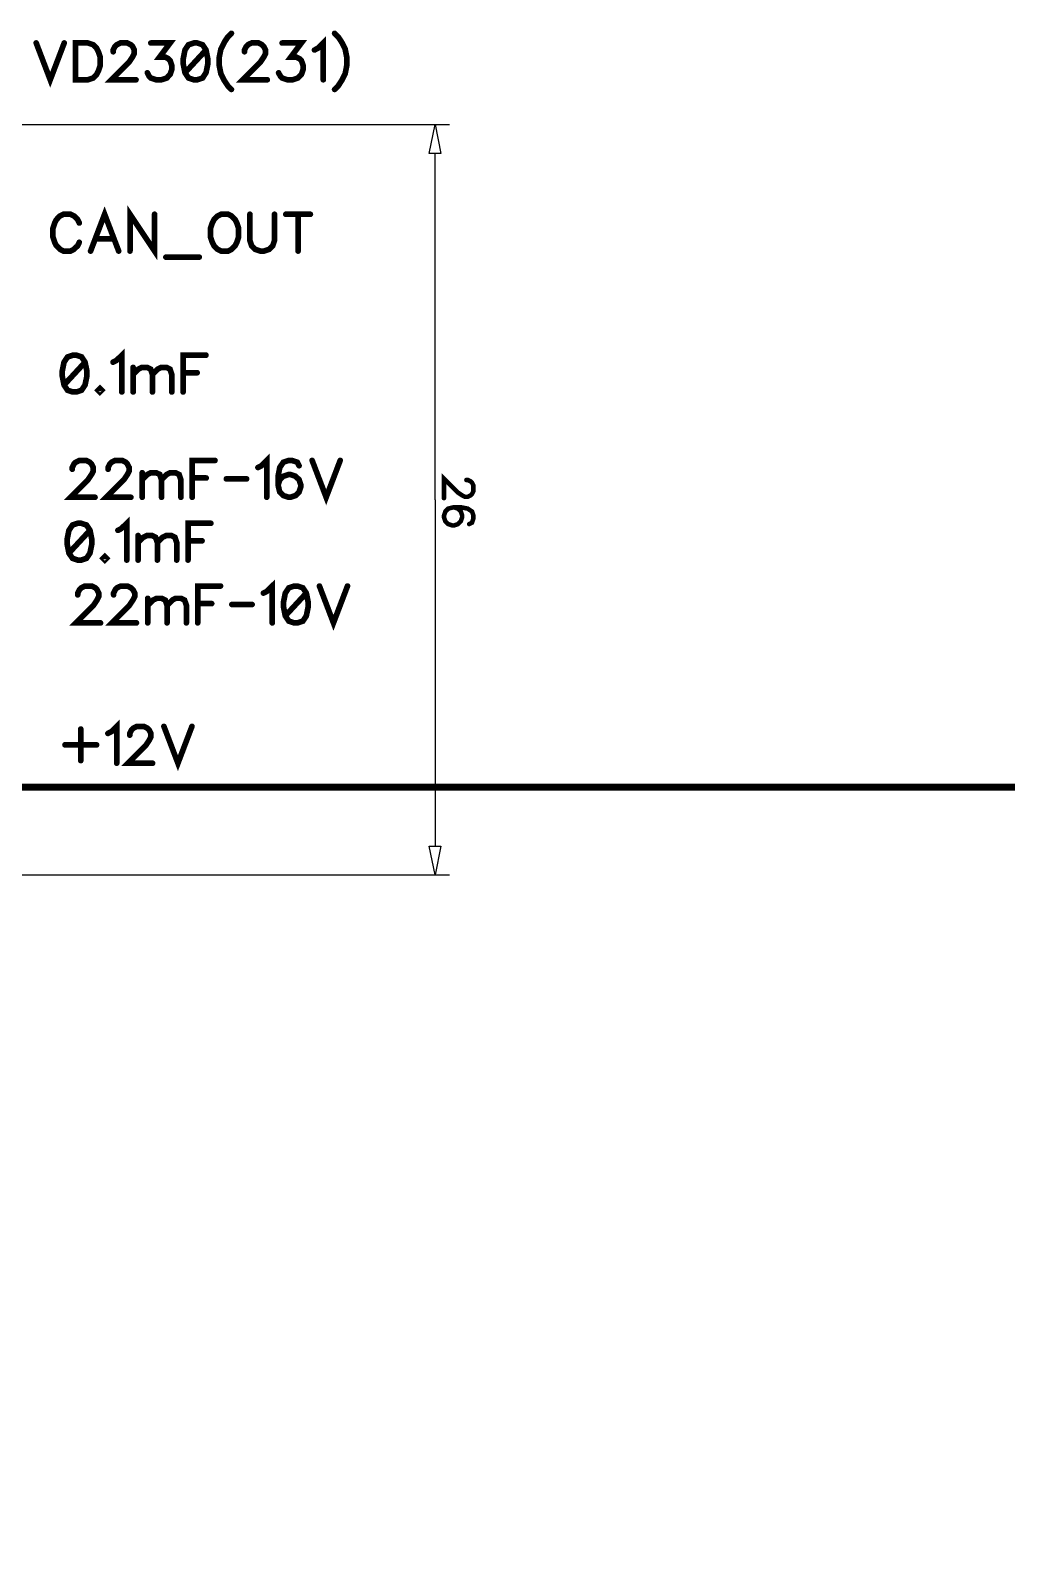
# Model space of a CAD drawing. Extents: x -121 to 151, y -197 to 34.
# Drawn here: x 39.1 to 72.9, y -23.6 to 29.3 of the extents above; entities that cross this region are included whole.
import ezdxf

# ---------------------------------------------------------------- set-up
doc = ezdxf.new("R2010")
doc.units = 0
for name, color, linetype in [('Top_Assy', 1, 'CONTINUOUS'), ('Top_Dimension', 14, 'CONTINUOUS'), ('Top_Silk', 2, 'CONTINUOUS')]:
    doc.layers.add(name, color=color, linetype=linetype)

msp = doc.modelspace()

# ---------------------------------------------------------------- linework, layer by layer
at = {"layer": 'Top_Assy', "linetype": 'CONTINUOUS', "const_width": 0.25}
msp.add_lwpolyline([(150.924, -196.96), (-121.076, -196.96), (-121.076, 3.04), (150.924, 3.04), (150.924, -196.96)], dxfattribs=at)
at = {"layer": 'Top_Dimension', "linetype": 'CONTINUOUS'}
for points in [[(34, 26), (53.62, 26)], [(53.12, 26), (53.32, 25), (52.92, 25), (53.12, 26)], [(53.12, 13), (53.12, 25)], [(53.12, 13), (53.12, 1)], [(53.12, 0), (52.92, 1), (53.32, 1), (53.12, 0)], [(34, 0), (53.62, 0)]]:
    msp.add_lwpolyline(points, dxfattribs=at)
at = {"layer": 'Top_Dimension', "linetype": 'CONTINUOUS', "const_width": 0.1569}
for points in [[(54.2073, 13.6849), (54.2556, 13.6849), (54.3533, 13.6366), (54.4016, 13.5883), (54.4499, 13.4906), (54.4499, 13.2963), (54.4016, 13.1997), (54.3533, 13.1514), (54.2556, 13.102), (54.159, 13.102), (54.0613, 13.1514), (53.9164, 13.248), (53.4302, 13.7343), (53.4302, 13.0537)], [(54.305, 12.1571), (54.4016, 12.2054), (54.4499, 12.3514), (54.4499, 12.448), (54.4016, 12.594), (54.2556, 12.6917), (54.013, 12.74), (53.7704, 12.74), (53.5762, 12.6917), (53.4784, 12.594), (53.4302, 12.448), (53.4302, 12.3997), (53.4784, 12.2548), (53.5762, 12.1571), (53.7222, 12.1088), (53.7704, 12.1088), (53.9164, 12.1571), (54.013, 12.2548), (54.0613, 12.3997), (54.0613, 12.448), (54.013, 12.594), (53.9164, 12.6917), (53.7704, 12.74)]]:
    msp.add_lwpolyline(points, dxfattribs=at)
at = {"layer": 'Top_Dimension', "linetype": 'CONTINUOUS', "const_width": 0.0784}
for points in [[(54.1681, 13.6849, 1), (54.2465, 13.6849, 1), (54.1681, 13.6849, 1)], [(53.3909, 13.0537, 1), (53.4694, 13.0537, 1), (53.3909, 13.0537, 1)], [(53.7312, 12.74, 1), (53.8097, 12.74, 1), (53.7312, 12.74, 1)], [(54.2658, 12.1571, 1), (54.3442, 12.1571, 1), (54.2658, 12.1571, 1)]]:
    msp.add_lwpolyline(points, format="xyb", dxfattribs=at)
at = {"layer": 'Top_Silk', "linetype": 'CONTINUOUS', "const_width": 0.1961}
for points in [[(46.0686, 29.1597), (45.9464, 29.039), (45.8257, 28.8565), (45.7036, 28.6136), (45.6432, 28.309), (45.6432, 28.0661), (45.7036, 27.7629), (45.8257, 27.52), (45.9464, 27.3375), (46.0686, 27.2168)], [(49.6433, 29.1597), (49.7654, 29.039), (49.8861, 28.8565), (50.0083, 28.6136), (50.0686, 28.309), (50.0686, 28.0661), (50.0083, 27.7629), (49.8861, 27.52), (49.7654, 27.3375), (49.6433, 27.2168)], [(39.308, 28.827), (39.7938, 27.5509), (40.2795, 28.827)], [(40.6716, 28.827), (40.6716, 27.5509), (41.097, 27.5509), (41.2795, 27.6127), (41.4016, 27.7334), (41.462, 27.8555), (41.5224, 28.0366), (41.5224, 28.3413), (41.462, 28.5238), (41.4016, 28.6445), (41.2795, 28.7666), (41.097, 28.827), (40.6716, 28.827)], [(41.9763, 28.5224), (41.9763, 28.5827), (42.0367, 28.7049), (42.097, 28.7652), (42.2192, 28.8256), (42.462, 28.8256), (42.5828, 28.7652), (42.6431, 28.7049), (42.7049, 28.5827), (42.7049, 28.462), (42.6431, 28.3399), (42.5224, 28.1588), (41.9145, 27.5509), (42.7653, 27.5509)], [(43.2796, 28.8256), (43.9464, 28.8256), (43.5828, 28.3399), (43.7653, 28.3399), (43.886, 28.2795), (43.9464, 28.2191), (44.0081, 28.0366), (44.0081, 27.9159), (43.9464, 27.7334), (43.8256, 27.6113), (43.6431, 27.5509), (43.4606, 27.5509), (43.2796, 27.6113), (43.2192, 27.673), (43.1574, 27.7938)], [(44.7653, 28.8256), (44.5828, 28.7652), (44.4607, 28.5827), (44.4003, 28.2795), (44.4003, 28.097), (44.4607, 27.7938), (44.5828, 27.6113), (44.7653, 27.5509), (44.886, 27.5509), (45.0685, 27.6113), (45.1893, 27.7938), (45.251, 28.097), (45.251, 28.2795), (45.1893, 28.5827), (45.0685, 28.7652), (44.886, 28.8256), (44.7653, 28.8256)], [(45.1893, 28.5827), (44.4607, 27.7938)], [(46.5225, 28.5224), (46.5225, 28.5827), (46.5828, 28.7049), (46.6432, 28.7652), (46.7653, 28.8256), (47.0082, 28.8256), (47.1289, 28.7652), (47.1893, 28.7049), (47.2511, 28.5827), (47.2511, 28.462), (47.1893, 28.3399), (47.0686, 28.1588), (46.4607, 27.5509), (47.3114, 27.5509)], [(47.8257, 28.8256), (48.4926, 28.8256), (48.129, 28.3399), (48.3115, 28.3399), (48.4322, 28.2795), (48.4926, 28.2191), (48.5543, 28.0366), (48.5543, 27.9159), (48.4926, 27.7334), (48.3718, 27.6113), (48.1893, 27.5509), (48.0068, 27.5509), (47.8257, 27.6113), (47.7654, 27.673), (47.7036, 27.7938)], [(48.9465, 28.5827), (49.0686, 28.6445), (49.2511, 28.8256), (49.2511, 27.5509)], [(40.7998, 22.5886), (40.7395, 22.7094), (40.6173, 22.8315), (40.4966, 22.8919), (40.2537, 22.8919), (40.1316, 22.8315), (40.0109, 22.7094), (39.9491, 22.5886), (39.8887, 22.4061), (39.8887, 22.1015), (39.9491, 21.9204), (40.0109, 21.7983), (40.1316, 21.6775), (40.2537, 21.6158), (40.4966, 21.6158), (40.6173, 21.6775), (40.7395, 21.7983), (40.7998, 21.9204)], [(42.1649, 21.6158), (41.6777, 22.8919), (41.192, 21.6158)], [(43.4077, 22.8919), (43.4077, 21.6158), (42.557, 22.8919), (42.557, 21.6158)], [(45.711, 22.8919), (45.5889, 22.8315), (45.4682, 22.7094), (45.4064, 22.5886), (45.346, 22.4061), (45.346, 22.1015), (45.4064, 21.9204), (45.4682, 21.7983), (45.5889, 21.6775), (45.711, 21.6158), (45.9539, 21.6158), (46.0746, 21.6775), (46.1968, 21.7983), (46.2571, 21.9204), (46.3175, 22.1015), (46.3175, 22.4061), (46.2571, 22.5886), (46.1968, 22.7094), (46.0746, 22.8315), (45.9539, 22.8919), (45.711, 22.8919)], [(46.7096, 22.8919), (46.7096, 21.9808), (46.77, 21.7983), (46.8921, 21.6775), (47.0746, 21.6158), (47.1954, 21.6158), (47.3779, 21.6775), (47.5, 21.7983), (47.5604, 21.9808), (47.5604, 22.8919)], [(47.9525, 22.8919), (48.8033, 22.8919)], [(48.3779, 22.8919), (48.3779, 21.6158)], [(41.3745, 22.0411), (41.9824, 22.0411)], [(43.7999, 21.4052), (44.9539, 21.4052)], [(40.5768, 18.0085), (40.3943, 17.9482), (40.2722, 17.7657), (40.2118, 17.4624), (40.2118, 17.2799), (40.2722, 16.9767), (40.3943, 16.7942), (40.5768, 16.7338), (40.6976, 16.7338), (40.8801, 16.7942), (41.0008, 16.9767), (41.0626, 17.2799), (41.0626, 17.4624), (41.0008, 17.7657), (40.8801, 17.9482), (40.6976, 18.0085), (40.5768, 18.0085)], [(41.969, 17.7657), (42.0911, 17.8274), (42.2736, 18.0085), (42.2736, 16.7338)], [(45.1862, 18.0099), (44.3958, 18.0099), (44.3958, 16.7338)], [(41.0008, 17.7657), (40.2722, 16.9767)], [(42.6658, 17.5846), (42.6658, 16.7338)], [(42.6658, 17.3417), (42.8483, 17.5242), (42.9704, 17.5846), (43.1515, 17.5846), (43.2737, 17.5242), (43.334, 17.3417), (43.334, 16.7338)], [(43.334, 17.3417), (43.5165, 17.5242), (43.6387, 17.5846), (43.8198, 17.5846), (43.9419, 17.5242), (44.0037, 17.3417), (44.0037, 16.7338)], [(44.3958, 17.4021), (44.8815, 17.4021)], [(41.5151, 16.856), (41.4547, 16.7942), (41.5151, 16.7338), (41.5768, 16.7942), (41.5151, 16.856)], [(40.5564, 14.0573), (40.5564, 14.1177), (40.6168, 14.2398), (40.6772, 14.3002), (40.7993, 14.3605), (41.0422, 14.3605), (41.1629, 14.3002), (41.2233, 14.2398), (41.285, 14.1177), (41.285, 13.9969), (41.2233, 13.8748), (41.1025, 13.6937), (40.4947, 13.0858), (41.3454, 13.0858)], [(41.7993, 14.0573), (41.7993, 14.1177), (41.8597, 14.2398), (41.9201, 14.3002), (42.0422, 14.3605), (42.2851, 14.3605), (42.4058, 14.3002), (42.4662, 14.2398), (42.5279, 14.1177), (42.5279, 13.9969), (42.4662, 13.8748), (42.3454, 13.6937), (41.7376, 13.0858), (42.5883, 13.0858)], [(45.5008, 14.3619), (44.7105, 14.3619), (44.7105, 13.0858)], [(46.9871, 14.1177), (47.1092, 14.1794), (47.2917, 14.3605), (47.2917, 13.0858)], [(48.4125, 14.1794), (48.3521, 14.3002), (48.1696, 14.3605), (48.0489, 14.3605), (47.8664, 14.3002), (47.7442, 14.1177), (47.6839, 13.8144), (47.6839, 13.5112), (47.7442, 13.2683), (47.8664, 13.1462), (48.0489, 13.0858), (48.1092, 13.0858), (48.2903, 13.1462), (48.4125, 13.2683), (48.4728, 13.4508), (48.4728, 13.5112), (48.4125, 13.6937), (48.2903, 13.8144), (48.1092, 13.8748), (48.0489, 13.8748), (47.8664, 13.8144), (47.7442, 13.6937), (47.6839, 13.5112)], [(48.865, 14.3619), (49.3507, 13.0858), (49.8364, 14.3619)], [(42.9804, 13.9366), (42.9804, 13.0858)], [(42.9804, 13.6937), (43.1629, 13.8762), (43.2851, 13.9366), (43.4662, 13.9366), (43.5883, 13.8762), (43.6487, 13.6937), (43.6487, 13.0858)], [(43.6487, 13.6937), (43.8312, 13.8762), (43.9533, 13.9366), (44.1344, 13.9366), (44.2565, 13.8762), (44.3183, 13.6937), (44.3183, 13.0858)], [(44.7105, 13.7541), (45.1962, 13.7541)], [(45.893, 13.7232), (46.5949, 13.7232)], [(40.7468, 12.1845), (40.5643, 12.1242), (40.4422, 11.9417), (40.3818, 11.6384), (40.3818, 11.4559), (40.4422, 11.1527), (40.5643, 10.9702), (40.7468, 10.9098), (40.8676, 10.9098), (41.0501, 10.9702), (41.1708, 11.1527), (41.2326, 11.4559), (41.2326, 11.6384), (41.1708, 11.9417), (41.0501, 12.1242), (40.8676, 12.1845), (40.7468, 12.1845)], [(42.139, 11.9417), (42.2611, 12.0034), (42.4436, 12.1845), (42.4436, 10.9098)], [(45.3562, 12.1859), (44.5658, 12.1859), (44.5658, 10.9098)], [(41.1708, 11.9417), (40.4422, 11.1527)], [(42.8358, 11.7606), (42.8358, 10.9098)], [(42.8358, 11.5177), (43.0183, 11.7002), (43.1404, 11.7606), (43.3215, 11.7606), (43.4437, 11.7002), (43.504, 11.5177), (43.504, 10.9098)], [(43.504, 11.5177), (43.6865, 11.7002), (43.8087, 11.7606), (43.9898, 11.7606), (44.1119, 11.7002), (44.1737, 11.5177), (44.1737, 10.9098)], [(44.5658, 11.5781), (45.0515, 11.5781)], [(41.6851, 11.032), (41.6247, 10.9702), (41.6851, 10.9098), (41.7468, 10.9702), (41.6851, 11.032)], [(40.747, 9.7053), (40.747, 9.7657), (40.8074, 9.8878), (40.8677, 9.9482), (40.9899, 10.0085), (41.2327, 10.0085), (41.3535, 9.9482), (41.4138, 9.8878), (41.4756, 9.7657), (41.4756, 9.6449), (41.4138, 9.5228), (41.2931, 9.3417), (40.6852, 8.7338), (41.536, 8.7338)], [(41.9899, 9.7053), (41.9899, 9.7657), (42.0503, 9.8878), (42.1106, 9.9482), (42.2328, 10.0085), (42.4756, 10.0085), (42.5963, 9.9482), (42.6567, 9.8878), (42.7185, 9.7657), (42.7185, 9.6449), (42.6567, 9.5228), (42.536, 9.3417), (41.9281, 8.7338), (42.7788, 8.7338)], [(45.6914, 10.0099), (44.901, 10.0099), (44.901, 8.7338)], [(47.1776, 9.7657), (47.2998, 9.8274), (47.4823, 10.0085), (47.4823, 8.7338)], [(48.2394, 10.0085), (48.0569, 9.9482), (47.9348, 9.7657), (47.8744, 9.4624), (47.8744, 9.2799), (47.9348, 8.9767), (48.0569, 8.7942), (48.2394, 8.7338), (48.3602, 8.7338), (48.5427, 8.7942), (48.6634, 8.9767), (48.7252, 9.2799), (48.7252, 9.4624), (48.6634, 9.7657), (48.5427, 9.9482), (48.3602, 10.0085), (48.2394, 10.0085)], [(49.1173, 10.0099), (49.603, 8.7338), (50.0888, 10.0099)], [(43.171, 9.5846), (43.171, 8.7338)], [(43.171, 9.3417), (43.3535, 9.5242), (43.4756, 9.5846), (43.6567, 9.5846), (43.7789, 9.5242), (43.8392, 9.3417), (43.8392, 8.7338)], [(43.8392, 9.3417), (44.0217, 9.5242), (44.1439, 9.5846), (44.325, 9.5846), (44.4471, 9.5242), (44.5089, 9.3417), (44.5089, 8.7338)], [(48.6634, 9.7657), (47.9348, 8.9767)], [(44.901, 9.4021), (45.3868, 9.4021)], [(46.0835, 9.3712), (46.7855, 9.3712)], [(41.7913, 4.9036), (41.9134, 4.9654), (42.0959, 5.1465), (42.0959, 3.8718)], [(40.8516, 5.0559), (40.8516, 3.9623)], [(42.5499, 4.8432), (42.5499, 4.9036), (42.6102, 5.0257), (42.6706, 5.0861), (42.7927, 5.1465), (43.0356, 5.1465), (43.1563, 5.0861), (43.2167, 5.0257), (43.2785, 4.9036), (43.2785, 4.7829), (43.2167, 4.6607), (43.096, 4.4796), (42.4881, 3.8718), (43.3388, 3.8718)], [(43.731, 5.1479), (44.2167, 3.8718), (44.7024, 5.1479)], [(40.3056, 4.5084), (41.3991, 4.5084)]]:
    msp.add_lwpolyline(points, dxfattribs=at)
at = {"layer": 'Top_Silk', "linetype": 'CONTINUOUS', "const_width": 0.098}
for points in [[(46.0195, 29.1597, 1), (46.1176, 29.1597, 1), (46.0195, 29.1597, 1)], [(49.5943, 29.1597, 1), (49.6923, 29.1597, 1), (49.5943, 29.1597, 1)], [(39.259, 28.827, 1), (39.357, 28.827, 1), (39.259, 28.827, 1)], [(40.2305, 28.827, 1), (40.3285, 28.827, 1), (40.2305, 28.827, 1)], [(40.6226, 28.827, 1), (40.7207, 28.827, 1), (40.6226, 28.827, 1)], [(41.9273, 28.5224, 1), (42.0253, 28.5224, 1), (41.9273, 28.5224, 1)], [(43.2305, 28.8256, 1), (43.3286, 28.8256, 1), (43.2305, 28.8256, 1)], [(44.7163, 28.8256, 1), (44.8143, 28.8256, 1), (44.7163, 28.8256, 1)], [(45.1402, 28.5827, 1), (45.2383, 28.5827, 1), (45.1402, 28.5827, 1)], [(46.4735, 28.5224, 1), (46.5715, 28.5224, 1), (46.4735, 28.5224, 1)], [(47.7767, 28.8256, 1), (47.8748, 28.8256, 1), (47.7767, 28.8256, 1)], [(48.8975, 28.5827, 1), (48.9955, 28.5827, 1), (48.8975, 28.5827, 1)], [(42.7162, 27.5509, 1), (42.8143, 27.5509, 1), (42.7162, 27.5509, 1)], [(43.1084, 27.7938, 1), (43.2064, 27.7938, 1), (43.1084, 27.7938, 1)], [(44.4116, 27.7938, 1), (44.5097, 27.7938, 1), (44.4116, 27.7938, 1)], [(47.2624, 27.5509, 1), (47.3605, 27.5509, 1), (47.2624, 27.5509, 1)], [(47.6546, 27.7938, 1), (47.7526, 27.7938, 1), (47.6546, 27.7938, 1)], [(49.2021, 27.5509, 1), (49.3001, 27.5509, 1), (49.2021, 27.5509, 1)], [(46.0195, 27.2168, 1), (46.1176, 27.2168, 1), (46.0195, 27.2168, 1)], [(49.5943, 27.2168, 1), (49.6923, 27.2168, 1), (49.5943, 27.2168, 1)], [(43.3587, 22.8919, 1), (43.4568, 22.8919, 1), (43.3587, 22.8919, 1)], [(45.662, 22.8919, 1), (45.76, 22.8919, 1), (45.662, 22.8919, 1)], [(46.6606, 22.8919, 1), (46.7587, 22.8919, 1), (46.6606, 22.8919, 1)], [(47.5114, 22.8919, 1), (47.6094, 22.8919, 1), (47.5114, 22.8919, 1)], [(47.9035, 22.8919, 1), (48.0015, 22.8919, 1), (47.9035, 22.8919, 1)], [(48.3289, 22.8919, 1), (48.4269, 22.8919, 1), (48.3289, 22.8919, 1)], [(48.7542, 22.8919, 1), (48.8523, 22.8919, 1), (48.7542, 22.8919, 1)], [(40.7508, 22.5886, 1), (40.8489, 22.5886, 1), (40.7508, 22.5886, 1)], [(40.7508, 21.9204, 1), (40.8489, 21.9204, 1), (40.7508, 21.9204, 1)], [(41.143, 21.6158, 1), (41.241, 21.6158, 1), (41.143, 21.6158, 1)], [(41.3255, 22.0411, 1), (41.4235, 22.0411, 1), (41.3255, 22.0411, 1)], [(41.9333, 22.0411, 1), (42.0314, 22.0411, 1), (41.9333, 22.0411, 1)], [(42.1158, 21.6158, 1), (42.2139, 21.6158, 1), (42.1158, 21.6158, 1)], [(42.508, 21.6158, 1), (42.606, 21.6158, 1), (42.508, 21.6158, 1)], [(48.3289, 21.6158, 1), (48.4269, 21.6158, 1), (48.3289, 21.6158, 1)], [(43.7509, 21.4052, 1), (43.8489, 21.4052, 1), (43.7509, 21.4052, 1)], [(44.9048, 21.4052, 1), (45.0029, 21.4052, 1), (44.9048, 21.4052, 1)], [(40.5278, 18.0085, 1), (40.6258, 18.0085, 1), (40.5278, 18.0085, 1)], [(45.1372, 18.0099, 1), (45.2352, 18.0099, 1), (45.1372, 18.0099, 1)], [(40.9518, 17.7657, 1), (41.0498, 17.7657, 1), (40.9518, 17.7657, 1)], [(41.92, 17.7657, 1), (42.018, 17.7657, 1), (41.92, 17.7657, 1)], [(42.6168, 17.5846, 1), (42.7148, 17.5846, 1), (42.6168, 17.5846, 1)], [(44.3468, 17.4021, 1), (44.4448, 17.4021, 1), (44.3468, 17.4021, 1)], [(44.8325, 17.4021, 1), (44.9306, 17.4021, 1), (44.8325, 17.4021, 1)], [(40.2232, 16.9767, 1), (40.3212, 16.9767, 1), (40.2232, 16.9767, 1)], [(41.4661, 16.856, 1), (41.5641, 16.856, 1), (41.4661, 16.856, 1)], [(42.6168, 17.3417, 1), (42.7148, 17.3417, 1), (42.6168, 17.3417, 1)], [(43.285, 17.3417, 1), (43.383, 17.3417, 1), (43.285, 17.3417, 1)], [(42.2246, 16.7338, 1), (42.3227, 16.7338, 1), (42.2246, 16.7338, 1)], [(42.6168, 16.7338, 1), (42.7148, 16.7338, 1), (42.6168, 16.7338, 1)], [(43.285, 16.7338, 1), (43.383, 16.7338, 1), (43.285, 16.7338, 1)], [(43.9546, 16.7338, 1), (44.0527, 16.7338, 1), (43.9546, 16.7338, 1)], [(44.3468, 16.7338, 1), (44.4448, 16.7338, 1), (44.3468, 16.7338, 1)], [(45.4518, 14.3619, 1), (45.5499, 14.3619, 1), (45.4518, 14.3619, 1)], [(48.3634, 14.1794, 1), (48.4615, 14.1794, 1), (48.3634, 14.1794, 1)], [(48.816, 14.3619, 1), (48.914, 14.3619, 1), (48.816, 14.3619, 1)], [(49.7874, 14.3619, 1), (49.8855, 14.3619, 1), (49.7874, 14.3619, 1)], [(40.5074, 14.0573, 1), (40.6055, 14.0573, 1), (40.5074, 14.0573, 1)], [(41.7503, 14.0573, 1), (41.8483, 14.0573, 1), (41.7503, 14.0573, 1)], [(42.9314, 13.9366, 1), (43.0295, 13.9366, 1), (42.9314, 13.9366, 1)], [(42.9314, 13.6937, 1), (43.0295, 13.6937, 1), (42.9314, 13.6937, 1)], [(43.5997, 13.6937, 1), (43.6977, 13.6937, 1), (43.5997, 13.6937, 1)], [(44.6615, 13.7541, 1), (44.7595, 13.7541, 1), (44.6615, 13.7541, 1)], [(45.1472, 13.7541, 1), (45.2452, 13.7541, 1), (45.1472, 13.7541, 1)], [(45.844, 13.7232, 1), (45.942, 13.7232, 1), (45.844, 13.7232, 1)], [(46.5459, 13.7232, 1), (46.6439, 13.7232, 1), (46.5459, 13.7232, 1)], [(46.9381, 14.1177, 1), (47.0361, 14.1177, 1), (46.9381, 14.1177, 1)], [(47.6348, 13.5112, 1), (47.7329, 13.5112, 1), (47.6348, 13.5112, 1)], [(41.2964, 13.0858, 1), (41.3944, 13.0858, 1), (41.2964, 13.0858, 1)], [(42.5393, 13.0858, 1), (42.6373, 13.0858, 1), (42.5393, 13.0858, 1)], [(42.9314, 13.0858, 1), (43.0295, 13.0858, 1), (42.9314, 13.0858, 1)], [(43.5997, 13.0858, 1), (43.6977, 13.0858, 1), (43.5997, 13.0858, 1)], [(44.2693, 13.0858, 1), (44.3673, 13.0858, 1), (44.2693, 13.0858, 1)], [(44.6615, 13.0858, 1), (44.7595, 13.0858, 1), (44.6615, 13.0858, 1)], [(47.2427, 13.0858, 1), (47.3407, 13.0858, 1), (47.2427, 13.0858, 1)], [(40.6978, 12.1845, 1), (40.7958, 12.1845, 1), (40.6978, 12.1845, 1)], [(45.3072, 12.1859, 1), (45.4052, 12.1859, 1), (45.3072, 12.1859, 1)], [(41.1218, 11.9417, 1), (41.2198, 11.9417, 1), (41.1218, 11.9417, 1)], [(42.09, 11.9417, 1), (42.188, 11.9417, 1), (42.09, 11.9417, 1)], [(42.7868, 11.7606, 1), (42.8848, 11.7606, 1), (42.7868, 11.7606, 1)], [(44.5168, 11.5781, 1), (44.6148, 11.5781, 1), (44.5168, 11.5781, 1)], [(45.0025, 11.5781, 1), (45.1006, 11.5781, 1), (45.0025, 11.5781, 1)], [(40.3932, 11.1527, 1), (40.4912, 11.1527, 1), (40.3932, 11.1527, 1)], [(41.6361, 11.032, 1), (41.7341, 11.032, 1), (41.6361, 11.032, 1)], [(42.7868, 11.5177, 1), (42.8848, 11.5177, 1), (42.7868, 11.5177, 1)], [(43.455, 11.5177, 1), (43.553, 11.5177, 1), (43.455, 11.5177, 1)], [(42.3946, 10.9098, 1), (42.4927, 10.9098, 1), (42.3946, 10.9098, 1)], [(42.7868, 10.9098, 1), (42.8848, 10.9098, 1), (42.7868, 10.9098, 1)], [(43.455, 10.9098, 1), (43.553, 10.9098, 1), (43.455, 10.9098, 1)], [(44.1246, 10.9098, 1), (44.2227, 10.9098, 1), (44.1246, 10.9098, 1)], [(44.5168, 10.9098, 1), (44.6148, 10.9098, 1), (44.5168, 10.9098, 1)], [(45.6424, 10.0099, 1), (45.7404, 10.0099, 1), (45.6424, 10.0099, 1)], [(48.1904, 10.0085, 1), (48.2884, 10.0085, 1), (48.1904, 10.0085, 1)], [(49.0683, 10.0099, 1), (49.1663, 10.0099, 1), (49.0683, 10.0099, 1)], [(50.0398, 10.0099, 1), (50.1378, 10.0099, 1), (50.0398, 10.0099, 1)], [(40.698, 9.7053, 1), (40.796, 9.7053, 1), (40.698, 9.7053, 1)], [(41.9409, 9.7053, 1), (42.0389, 9.7053, 1), (41.9409, 9.7053, 1)], [(43.122, 9.5846, 1), (43.22, 9.5846, 1), (43.122, 9.5846, 1)], [(47.1286, 9.7657, 1), (47.2266, 9.7657, 1), (47.1286, 9.7657, 1)], [(48.6144, 9.7657, 1), (48.7124, 9.7657, 1), (48.6144, 9.7657, 1)], [(43.122, 9.3417, 1), (43.22, 9.3417, 1), (43.122, 9.3417, 1)], [(43.7902, 9.3417, 1), (43.8883, 9.3417, 1), (43.7902, 9.3417, 1)], [(44.852, 9.4021, 1), (44.95, 9.4021, 1), (44.852, 9.4021, 1)], [(45.3377, 9.4021, 1), (45.4358, 9.4021, 1), (45.3377, 9.4021, 1)], [(46.0345, 9.3712, 1), (46.1326, 9.3712, 1), (46.0345, 9.3712, 1)], [(46.7365, 9.3712, 1), (46.8345, 9.3712, 1), (46.7365, 9.3712, 1)], [(47.8858, 8.9767, 1), (47.9838, 8.9767, 1), (47.8858, 8.9767, 1)], [(41.4869, 8.7338, 1), (41.585, 8.7338, 1), (41.4869, 8.7338, 1)], [(42.7298, 8.7338, 1), (42.8279, 8.7338, 1), (42.7298, 8.7338, 1)], [(43.122, 8.7338, 1), (43.22, 8.7338, 1), (43.122, 8.7338, 1)], [(43.7902, 8.7338, 1), (43.8883, 8.7338, 1), (43.7902, 8.7338, 1)], [(44.4599, 8.7338, 1), (44.5579, 8.7338, 1), (44.4599, 8.7338, 1)], [(44.852, 8.7338, 1), (44.95, 8.7338, 1), (44.852, 8.7338, 1)], [(47.4332, 8.7338, 1), (47.5313, 8.7338, 1), (47.4332, 8.7338, 1)], [(40.8026, 5.0559, 1), (40.9007, 5.0559, 1), (40.8026, 5.0559, 1)], [(41.7423, 4.9036, 1), (41.8403, 4.9036, 1), (41.7423, 4.9036, 1)], [(42.5008, 4.8432, 1), (42.5989, 4.8432, 1), (42.5008, 4.8432, 1)], [(43.682, 5.1479, 1), (43.78, 5.1479, 1), (43.682, 5.1479, 1)], [(44.6534, 5.1479, 1), (44.7515, 5.1479, 1), (44.6534, 5.1479, 1)], [(40.2565, 4.5084, 1), (40.3546, 4.5084, 1), (40.2565, 4.5084, 1)], [(41.3501, 4.5084, 1), (41.4482, 4.5084, 1), (41.3501, 4.5084, 1)], [(40.8026, 3.9623, 1), (40.9007, 3.9623, 1), (40.8026, 3.9623, 1)], [(42.0469, 3.8718, 1), (42.145, 3.8718, 1), (42.0469, 3.8718, 1)], [(43.2898, 3.8718, 1), (43.3878, 3.8718, 1), (43.2898, 3.8718, 1)]]:
    msp.add_lwpolyline(points, format="xyb", dxfattribs=at)

doc.saveas('drawing.dxf')
